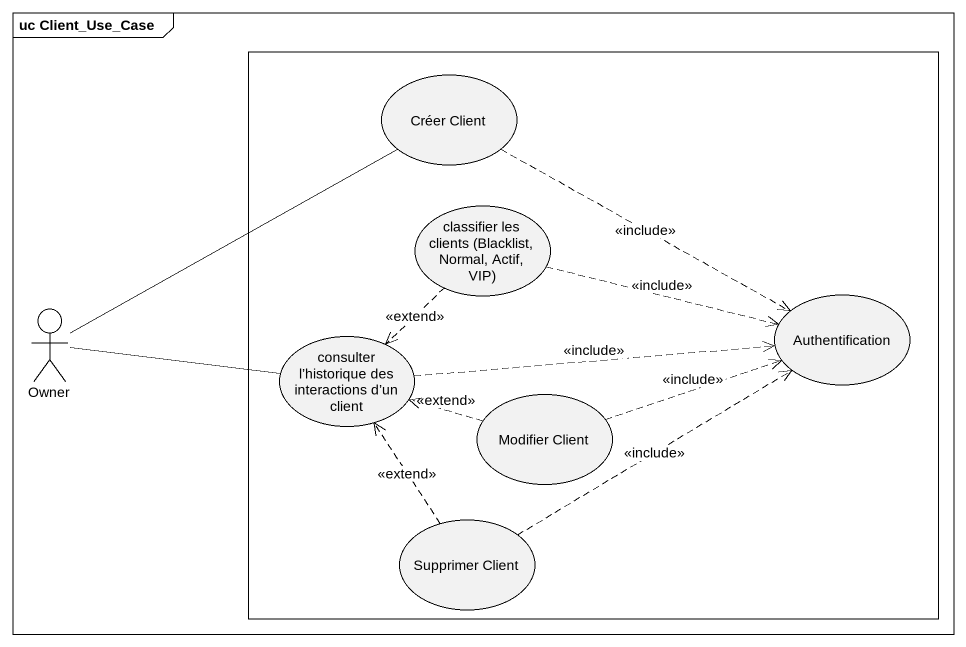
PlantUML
@startuml
mainframe uc Client_Use_Case
rectangle " " as rectangle1 {
  usecase "Créer Client" as Créer_Client
  usecase "classifier les clients (Blacklist, Normal, Actif, VIP)" as classifier_les_clients
  usecase "consulter l’historique des interactions d’un client" as consulter_l_historique_des
  usecase Authentification
  usecase "Modifier Client" as Modifier_Client
  usecase "Supprimer Client" as Supprimer_Client
}
actor Owner
Créer_Client .right.> Authentification : <<include>>
classifier_les_clients ..> consulter_l_historique_des : <<extend>>
classifier_les_clients .right.> Authentification : <<include>>
Owner -up- Créer_Client
Owner -right- consulter_l_historique_des
consulter_l_historique_des .right.> Authentification : <<include>>
Modifier_Client .left.> consulter_l_historique_des : <<extend>>
Modifier_Client .right.> Authentification : <<include>>
Supprimer_Client .up.> consulter_l_historique_des : <<extend>>
Supprimer_Client .up.> Authentification : <<include>>
@enduml
